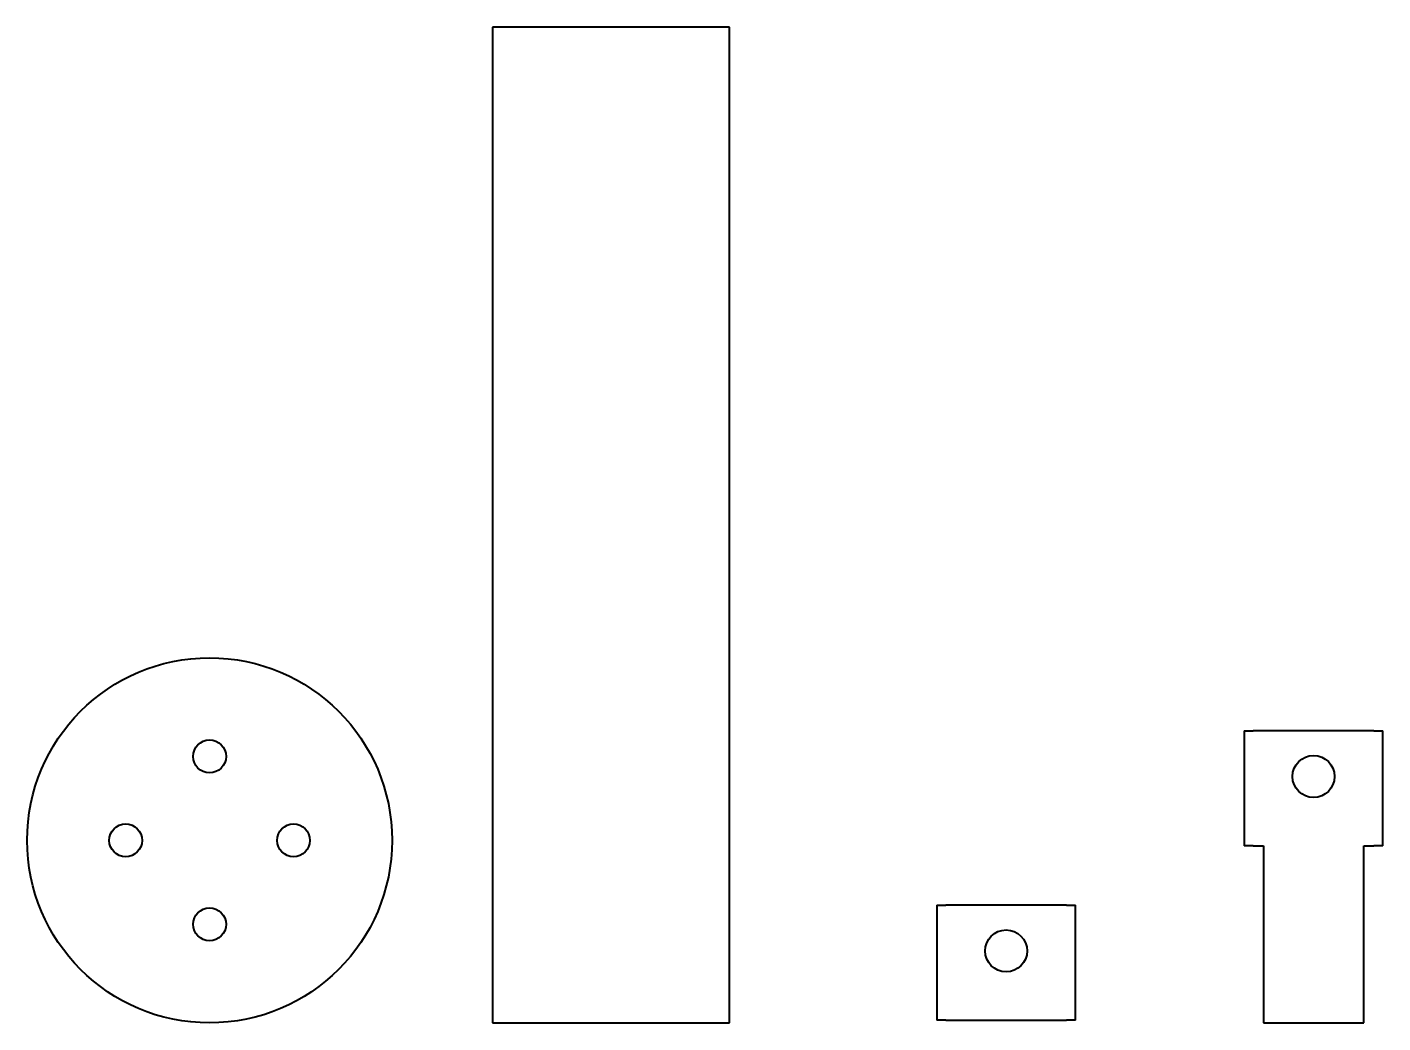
# Model space of a CAD drawing. Header units: millimetres. Extents: x -100 to 643, y 0 to 546.
import ezdxf

# ---------------------------------------------------------------- set-up
doc = ezdxf.new("R2010")
doc.units = ezdxf.units.MM
doc.linetypes.add('K5LT_BASIC', pattern=[0])

msp = doc.modelspace()

# ---------------------------------------------------------------- linework, layer by layer
at = {"color": 7, "linetype": 'K5LT_BASIC', "lineweight": 40}
for p, q in [((285, 545.6), (155, 545.6)), ((155, 545.6), (155, 0)), ((285, 0), (285, 545.6)), ((567, 160), (567, 97)), ((567, 160), (572, 160)), ((638, 160), (572, 160)), ((638, 160), (643, 160)), ((643, 97), (643, 160)), ((572, 97), (567, 97)), ((572, 97), (577.5, 97)), ((577.5, 97), (577.5, 0)), ((632.5, 0), (632.5, 97)), ((632.5, 97), (638, 97)), ((643, 97), (638, 97)), ((398.53, 64.43), (403.53, 64.43)), ((398.53, 64.43), (398.53, 1.43)), ((469.53, 64.43), (403.53, 64.43)), ((469.53, 64.43), (474.53, 64.43)), ((474.53, 1.43), (474.53, 64.43)), ((155, 0), (285, 0)), ((403.53, 1.43), (398.53, 1.43)), ((403.53, 1.43), (469.53, 1.43)), ((474.53, 1.43), (469.53, 1.43)), ((577.5, 0), (632.5, 0))]:
    msp.add_line(p, q, dxfattribs=at)
for centre, radius in [((0, 100), 100), ((0, 146), 9), ((605, 135), 11.5), ((-46, 100), 9), ((46, 100), 9), ((0, 54), 9), ((436.53, 39.43), 11.5)]:
    msp.add_circle(centre, radius, dxfattribs=at)

doc.saveas('drawing.dxf')
